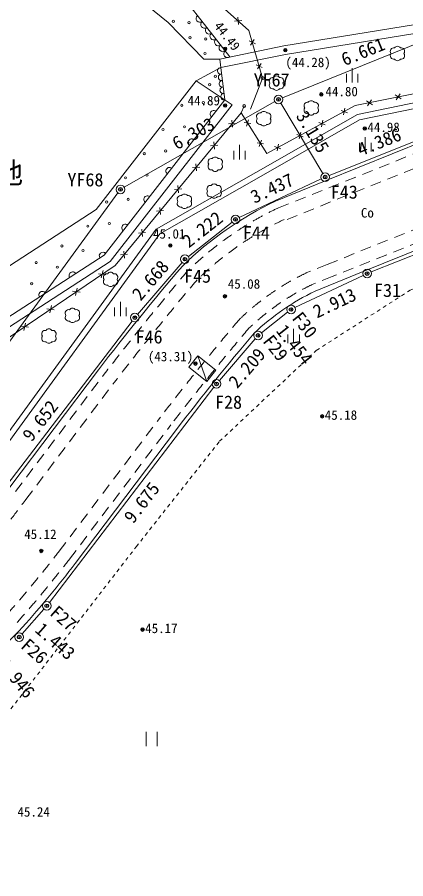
# Model space of a CAD drawing. Units: millimetres, scale not verified. Extents: x -29071210 to -28860960, y -117775216 to -117329466.
# Drawn here: x -28940226 to -28926767, y -117632966 to -117603138 of the extents above; entities that cross this region are included whole.
import ezdxf
from ezdxf.enums import TextEntityAlignment as Align

# ---------------------------------------------------------------- set-up
doc = ezdxf.new("R2010")
doc.units = ezdxf.units.MM
doc.header["$LTSCALE"] = 250
doc.header["$PDMODE"] = 32
doc.header["$PDSIZE"] = 125
doc.linetypes.add('USER4', pattern=[2.5, 1.5, -1])
doc.linetypes.add('USER8', pattern=[1, 0.5, -0.5])
for name, color, linetype, lineweight in [('S-SUV', 7, 'Continuous', 13), ('S-SUV-HTXT', 7, 'Continuous', 13), ('S-SUV-ROW', 7, 'Continuous', 15), ('S-SUV-SRVR', 3, 'Continuous', 13)]:
    doc.layers.add(name, color=color, linetype=linetype, lineweight=lineweight)
doc.layers.add('S-SUV-BMK', color=7, linetype='Continuous')
doc.styles.add('ＭＳ ゴシック', font='')
doc.styles.get('ＭＳ ゴシック').set_extended_font_data('MS Gothic')

# ---------------------------------------------------------------- blocks, each defined once
blk = doc.blocks.new('荒地')
at = {"color": 7, "linetype": 'Continuous', "lineweight": 13}
for p, q in [((-1, 0.25), (-1, -1.25)), ((0, -1.25), (0, 1.25)), ((1, 0.25), (1, -1.25))]:
    blk.add_line(p, q, dxfattribs=at)
blk = doc.blocks.new('植樹')
at = {"color": 7, "linetype": 'Continuous', "lineweight": 13}
for centre, radius, start, end in [((-0.5, 0.3), 0.5, 79.1621, 216.8699), ((-0.5, -0.3), 0.5, 143.1301, 280.8379), ((0, 0.5), 0.499, 35.631, 144.369), ((0.5, 0.3), 0.5, 323.1301, 100.8379), ((0, -0.5), 0.499, 215.631, 324.369), ((0.5, -0.3), 0.5, 259.1621, 36.8699)]:
    blk.add_arc(centre, radius, start, end, dxfattribs=at)
blk = doc.blocks.new('ﾌﾟﾛｯﾄﾏｰｸ-03_1')
at = {"color": 3, "linetype": 'Continuous', "lineweight": 25}
blk.add_circle((0, 0), 0.5, dxfattribs=at)
at = {"color": 3}
blk.add_point((0, 0), dxfattribs=at)
blk = doc.blocks.new('田')
at = {"color": 7, "linetype": 'Continuous', "lineweight": 13}
for p, q in [((-0.75, 1), (-0.75, -1)), ((0.75, -1), (0.75, 1))]:
    blk.add_line(p, q, dxfattribs=at)
blk = doc.blocks.new('ﾌﾟﾛｯﾄﾏｰｸ-03')
at = {"color": 7, "linetype": 'Continuous', "lineweight": 15}
blk.add_circle((0, 0), 0.5, dxfattribs=at)
at = {"color": 7}
blk.add_point((0, 0), dxfattribs=at)

msp = doc.modelspace()

# ---------------------------------------------------------------- linework, layer by layer
at = {"layer": 'S-SUV'}
for p, q in [((-28938929, -117597616), (-28932199, -117603595)), ((-28934462, -117602469), (-28932865, -117604513.4)), ((-28932697.7, -117603270.2), (-28932448.1, -117603255.5)), ((-28932580.3, -117603138), (-28932565.5, -117603387.6)), ((-28932199, -117603595), (-28931724, -117605245)), ((-28932186.2, -117603959), (-28931974.3, -117604056)), ((-28932016.3, -117603910.1), (-28932144.2, -117604104.9)), ((-28933212, -117604584), (-28933177.4, -117604883.1)), ((-28931948.7, -117604784), (-28931736.8, -117604881)), ((-28931778.8, -117604735.1), (-28931906.7, -117604929.9)), ((-28933177.4, -117604883.1), (-28934025, -117605344)), ((-28933177.4, -117604883.1), (-28933035.7, -117606000.6)), ((-28934025, -117605344), (-28937490, -117609799.7)), ((-28934025, -117605344), (-28932785, -117606167)), ((-28931724, -117605245), (-28932148.3, -117606317.3)), ((-28928514, -117606196), (-28924551, -117605402)), ((-28933035.7, -117606000.6), (-28937211.7, -117611370.6)), ((-28928123.6, -117606027.6), (-28927913.7, -117606165.9)), ((-28928088.8, -117606201), (-28927948.4, -117605992.5)), ((-28927132.8, -117605829.1), (-28926922.9, -117605967.4)), ((-28927098.1, -117606002.5), (-28926957.7, -117605794)), ((-28932785, -117606167), (-28937006.1, -117611594.9)), ((-28932469, -117606446), (-28932365, -117606213)), ((-28931585, -117607859), (-28928514, -117606196)), ((-28929007.8, -117606362.9), (-28928787.9, -117606444.9)), ((-28928923.6, -117606518.3), (-28928872.1, -117606289.4)), ((-28936837, -117611734), (-28932469, -117606446)), ((-28932469, -117606446), (-28931585, -117607859)), ((-28932904.3, -117606834.2), (-28932657.7, -117606813.2)), ((-28932768, -117606946.8), (-28932794, -117606700.7)), ((-28932362, -117606783.7), (-28932134, -117606814.8)), ((-28932212.1, -117606689.9), (-28932283.9, -117606908.6)), ((-28929775.6, -117606778.6), (-28929555.7, -117606860.6)), ((-28929691.4, -117606934.1), (-28929639.9, -117606705.2)), ((-28930543.3, -117607194.4), (-28930323.4, -117607276.4)), ((-28930459.1, -117607349.8), (-28930407.6, -117607120.9)), ((-28929522, -117608795), (-28925387, -117607117)), ((-28933392, -117607702.2), (-28933418, -117607456.1)), ((-28931920, -117607490.2), (-28931692, -117607521.3)), ((-28931770.1, -117607396.4), (-28931841.9, -117607615.1)), ((-28931226.9, -117607765.6), (-28931175.4, -117607536.7)), ((-28933528.3, -117607589.6), (-28933281.7, -117607568.7)), ((-28931311.1, -117607610.1), (-28931091.2, -117607692.1)), ((-28934152.3, -117608345.1), (-28933905.7, -117608324.1)), ((-28934016, -117608457.6), (-28934042, -117608211.5)), ((-28934640, -117609213.1), (-28934666, -117608966.9)), ((-28929522, -117608795), (-28931279.1, -117609508)), ((-28934776.3, -117609100.5), (-28934529.7, -117609079.5)), ((-28935400.3, -117609855.9), (-28935153.7, -117609834.9)), ((-28935264, -117609968.5), (-28935290, -117609722.4)), ((-28935888, -117610723.9), (-28935914, -117610477.8)), ((-28928243.5, -117611945.5), (-28924145.4, -117610282.4)), ((-28936024.3, -117610611.3), (-28935777.7, -117610590.4)), ((-28936648.3, -117611366.8), (-28936401.7, -117611345.8)), ((-28936512, -117611479.3), (-28936538, -117611233.2)), ((-28941305, -117614763), (-28936837, -117611734)), ((-28937412.4, -117612017.3), (-28937155.2, -117612056.5)), ((-28937313.2, -117612163.6), (-28937254.4, -117611910.2)), ((-28928243.5, -117611945.5), (-28929909.3, -117612621.5)), ((-28938306, -117612623.1), (-28938048.8, -117612662.3)), ((-28938206.8, -117612769.4), (-28938148, -117612516)), ((-28939100.4, -117613375.2), (-28939041.6, -117613121.8)), ((-28939199.6, -117613228.9), (-28938942.4, -117613268.1)), ((-28939994, -117613981), (-28939935.2, -117613727.6)), ((-28940093.2, -117613834.7), (-28939836, -117613873.9)), ((-28933967.8, -117614859.6), (-28934282.4, -117615248.2)), ((-28933346, -117615362.9), (-28933967.8, -117614859.6)), ((-28933967.8, -117614859.6), (-28933660.6, -117615751.5)), ((-28934282.4, -117615248.2), (-28933660.6, -117615751.5)), ((-28940485.3, -117619412.6), (-28937413, -117615344)), ((-28933660.6, -117615751.5), (-28933346, -117615362.9)), ((-28938215.8, -117622049.3), (-28934709.9, -117617406.5))]:
    msp.add_line(p, q, dxfattribs=at)
at = {"layer": 'S-SUV', "linetype": 'USER4'}
for p, q in [((-28931172.9, -117609734.3), (-28918541, -117604703)), ((-28918348, -117605120), (-28931009, -117610190)), ((-28929484.6, -117611693.7), (-28916152, -117606380)), ((-28916396, -117606965), (-28929315.4, -117612110.6)), ((-28929484.6, -117611693.7), (-28930192.7, -117611981)), ((-28929315.4, -117612110.6), (-28930010.6, -117612392.8)), ((-28940285, -117619562.3), (-28937214.2, -117615495.6)), ((-28939924.6, -117619831.8), (-28936856.5, -117615768.6)), ((-28938772.5, -117621624.9), (-28935266.4, -117616981.8)), ((-28938414.7, -117621897.8), (-28934908.7, -117617254.8))]:
    msp.add_line(p, q, dxfattribs=at)
at = {"layer": 'S-SUV'}
for points in [[(-28933212, -117604584), (-28933763, -117604589), (-28935002, -117603324), (-28937907, -117600949)], [(-28915746.9, -117602254.8), (-28916734, -117601855), (-28916950, -117601847), (-28930990, -117604132), (-28933212, -117604584)], [(-28916036.9, -117602461), (-28916797.8, -117602152.8), (-28916931.3, -117602147.9), (-28930936, -117604427.2), (-28933177.4, -117604883.1)], [(-28943662, -117621766), (-28941361, -117618640), (-28935418, -117610480), (-28931958, -117608517), (-28928438, -117606506), (-28924521, -117605701)], [(-28943745.3, -117622216.5), (-28941199.6, -117618758.2), (-28935281.8, -117610632.6), (-28931859, -117608690.8), (-28928366.5, -117606695.5), (-28924480.7, -117605896.9)], [(-28937490, -117609799.7), (-28942589, -117613098), (-28948000, -117616023), (-28951435, -117616921)], [(-28937211.7, -117611370.6), (-28942201, -117614598), (-28947612, -117617523), (-28951047, -117618421)], [(-28937006.1, -117611594.9), (-28942048, -117614856.3), (-28947501.1, -117617804.1), (-28950971.9, -117618711.4)]]:
    msp.add_lwpolyline(points, dxfattribs=at)
at = {"layer": 'S-SUV', "linetype": 'USER8'}
msp.add_lwpolyline([(-28942330, -117632966), (-28942502, -117630066), (-28942437, -117629080), (-28940595, -117627281), (-28936104, -117621469), (-28933217, -117617820), (-28929865, -117614674), (-28926615, -117612588), (-28924681, -117611736), (-28922493, -117611074), (-28914893, -117609527), (-28914562, -117609605), (-28914307, -117609932)], dxfattribs=at)
at = {"layer": 'S-SUV'}
for centre, radius in [((-28934819.3, -117603278.6), 37.5), ((-28934274, -117603323.5), 37.5), ((-28934240.7, -117603846.2), 37.5), ((-28933695.4, -117603891.1), 37.5), ((-28933722.1, -117604391.8), 37.5), ((-28933361.2, -117605182.4), 37.5), ((-28933560.9, -117605475.3), 37.5), ((-28931724, -117605245), 50), ((-28933779.7, -117606093.6), 37.5), ((-28934523.9, -117606186.7), 37.5), ((-28932365, -117606213), 50), ((-28934430.9, -117606930.9), 37.5), ((-28935175.1, -117607024), 37.5), ((-28935826.2, -117607861.2), 37.5), ((-28935082, -117607768.2), 37.5), ((-28936477.3, -117608698.5), 37.5), ((-28935733.1, -117608605.4), 37.5), ((-28937128.4, -117609535.8), 37.5), ((-28936384.2, -117609442.7), 37.5), ((-28937035.3, -117610280), 37.5), ((-28937779.5, -117610373.1), 37.5), ((-28938678.2, -117611056), 37.5), ((-28937944.9, -117611213.2), 37.5), ((-28939568.8, -117611632.1), 37.5), ((-28938835.5, -117611789.3), 37.5), ((-28939726, -117612365.4), 37.5)]:
    msp.add_circle(centre, radius, dxfattribs=at)
for centre, radius, start, end in [((-28933899.2, -117603181.6), 129.8, 130.11616, 305.87635), ((-28933739.5, -117603386), 129.8, 130.11616, 305.87635), ((-28933579.8, -117603590.5), 129.8, 130.11616, 305.87635), ((-28933420.1, -117603794.9), 129.8, 130.11616, 305.87635), ((-28933260.4, -117603999.3), 129.8, 130.11616, 305.87635), ((-28933100.7, -117604203.8), 129.8, 130.11616, 305.87635), ((-28932941, -117604408.2), 129.8, 130.11616, 305.87635), ((-28933174.9, -117604996.3), 113.3, 91.2794, 283.18086), ((-28933146.6, -117605219.8), 113.3, 91.2794, 283.18086), ((-28933118.2, -117605443.4), 113.3, 91.2794, 283.18086), ((-28933089.8, -117605666.9), 113.3, 91.2794, 283.18086), ((-28933061.5, -117605890.4), 113.3, 91.2794, 283.18086), ((-28933418.7, -117606492.6), 124.7, 51.99208, 232.26631), ((-28934184.2, -117607477), 124.7, 51.99208, 232.26631), ((-28934949.7, -117608461.4), 124.7, 51.99208, 232.26631), ((-28935715.2, -117609445.8), 124.7, 51.99208, 232.26631), ((-28926312.4, -117620088.8), 11688.5, 115.14566, 134.50709), ((-28936480.7, -117610430.2), 124.7, 51.99208, 232.26631), ((-28937260.4, -117611400.1), 123.7, 42.66037, 213.67331), ((-28938305.9, -117612078), 124.7, 32.7601, 213.03434), ((-28860594.2, -117674558.5), 96992.2, 139.64425, 142.37376), ((-28926312.4, -117620088.8), 8288.5, 115.7193, 133.53355), ((-28939352.9, -117612755.3), 124.7, 32.7601, 213.03434), ((-28860594.2, -117674558.5), 93592.2, 139.74482, 142.36352), ((-28970920.2, -117596882.2), 41266.9, 318.44163, 322.42055), ((-28947744.9, -117617095.6), 10519, 301.33873, 317.08622)]:
    msp.add_arc(centre, radius, start, end, dxfattribs=at)
at = {"layer": 'S-SUV', "linetype": 'USER4'}
for centre, radius, start, end in [((-28926312.4, -117620088.8), 11438.5, 115.14566, 134.45118), ((-28926312.4, -117620088.8), 10988.5, 115.14566, 134.34558), ((-28860594.2, -117674558.5), 96742.2, 139.65093, 142.37303), ((-28926312.4, -117620088.8), 8988.5, 115.57497, 133.78009), ((-28860594.2, -117674558.5), 96292.2, 139.66319, 142.3717), ((-28926312.4, -117620088.8), 8538.5, 115.66572, 133.62519), ((-28860594.2, -117674558.5), 94292.2, 139.72217, 142.36567), ((-28860594.2, -117674558.5), 93842.2, 139.7366, 142.36429), ((-28970920.2, -117596882.2), 38566.9, 318.49179, 323.48329), ((-28970920.2, -117596882.2), 40566.9, 318.45347, 322.41607), ((-28970920.2, -117596882.2), 41016.9, 318.44578, 322.41897)]:
    msp.add_arc(centre, radius, start, end, dxfattribs=at)
at = {"layer": 'S-SUV-ROW'}
for p, q in [((-28925138.4, -117603535.9), (-28931033, -117605927)), ((-28931302.4, -117606057.5), (-28936520.6, -117609024.4)), ((-28931094.8, -117606112), (-28929636.5, -117608543.4)), ((-28929420, -117608616.4), (-28925624, -117607101.6)), ((-28932532.4, -117610075.4), (-28929694.9, -117608736)), ((-28936739.5, -117609219.7), (-28944878.1, -117620363.9)), ((-28934297.2, -117611420.5), (-28932785.9, -117610232.1)), ((-28924252.9, -117610474.6), (-28927966.7, -117611956.7)), ((-28936054.4, -117613424.9), (-28934512.8, -117611627.1)), ((-28928241.7, -117612076.3), (-28930605.6, -117613192.2)), ((-28930859.2, -117613348.9), (-28931765.8, -117614061.8)), ((-28941926.6, -117621084.7), (-28936243.2, -117613657.9)), ((-28931981.4, -117614268.4), (-28933224.5, -117615718.1)), ((-28933413.3, -117615951.1), (-28939110.9, -117623396.7)), ((-28939301.3, -117623628.3), (-28940058.3, -117624485.7))]:
    msp.add_line(p, q, dxfattribs=at)

# ---------------------------------------------------------------- block references
at = {"layer": 'S-SUV'}
for name, p, xscale, yscale in [('植樹', (-28927055, -117604394), 250, 250), ('植樹', (-28931245, -117605420), 250, 250), ('荒地', (-28928623, -117605151.5), 200, 200), ('植樹', (-28930041, -117606278), 250, 250), ('植樹', (-28931687, -117606650), 250, 250), ('荒地', (-28932527.2, -117607809.2), 200, 200), ('荒地', (-28928167.6, -117607536.5), 200, 200), ('植樹', (-28933367, -117608227), 250, 250), ('植樹', (-28933405, -117609158), 250, 250), ('植樹', (-28934434, -117609512), 250, 250), ('植樹', (-28936990, -117612216), 250, 250), ('植樹', (-28938315, -117613461), 250, 250), ('荒地', (-28936651.4, -117613237.5), 200, 200), ('植樹', (-28939127, -117614178), 250, 250), ('荒地', (-28930653, -117614174.8), 200, 200), ('田', (-28935566.4, -117628128.7), 250, 250)]:
    msp.add_blockref(name, p, dxfattribs=dict(at, xscale=xscale, yscale=yscale))
at = {"layer": 'S-SUV-BMK', "xscale": 300, "yscale": 300}
for p in [(-28931172, -117605983.4), (-28929559.3, -117608672), (-28936651, -117609098.5), (-28932668, -117610139.4), (-28934415.1, -117611513.2), (-28928106.1, -117612012.3), (-28930741.3, -117613256.2), (-28936152, -117613538.8), (-28931883.7, -117614154.5), (-28933322.1, -117615831.9), (-28939202.1, -117623515.8), (-28940157.5, -117624598.2)]:
    msp.add_blockref('ﾌﾟﾛｯﾄﾏｰｸ-03', p, dxfattribs=at)
at = {"layer": 'S-SUV-SRVR', "xscale": 75, "yscale": 75}
for p in [(-28933023.7, -117604235.3), (-28930940.2, -117604277.9), (-28929693.6, -117605809.9), (-28933025.4, -117606192.9), (-28928187.4, -117606990.7), (-28934923.6, -117611040.8), (-28933033, -117612800), (-28934052.5, -117615128.3), (-28929663.5, -117616953.8), (-28939391, -117621617), (-28935884.2, -117624338.7)]:
    msp.add_blockref('ﾌﾟﾛｯﾄﾏｰｸ-03_1', p, dxfattribs=at)

# ---------------------------------------------------------------- texts
at = {"layer": 'S-SUV-BMK', "style": 'ＭＳ ゴシック'}
for s, p in [('YF67', (-28932039.3, -117605077.3)), ('YF68', (-28938486.6, -117608536)), ('F43', (-28929365.7, -117608960.8)), ('F44', (-28932410.2, -117610371.1)), ('F45', (-28934447.4, -117611871)), ('F31', (-28927865.8, -117612363.5)), ('F46', (-28936126.3, -117613975.3)), ('F28', (-28933372.8, -117616236.3))]:
    msp.add_text(s, height=458.2, dxfattribs=at).set_placement(p, align=Align.TOP_LEFT)
for s, rotation, p in [('F30', 308.179, (-28930372.1, -117613283.9)), ('F29', 308.179, (-28931383.2, -117614079)), ('F27', 318.561, (-28938824.8, -117623466.2)), ('F26', 318.561, (-28939830.4, -117624605.4))]:
    msp.add_text(s, height=458.2, rotation=rotation, dxfattribs=at).set_placement(p, align=Align.TOP_LEFT)
at = {"layer": 'S-SUV-HTXT', "style": 'ＭＳ ゴシック'}
for s, rotation, p in [('6.661', 22.079, (-28928250.1, -117604326.1)), ('6.303', 29.621, (-28934127.8, -117607160.6)), ('3.135', 300.957, (-28929990.5, -117607102.6)), ('4.386', 21.755, (-28927684.2, -117607452.6)), ('3.437', 25.269, (-28931400.5, -117609057.3)), ('2.222', 38.179, (-28933812, -117610482.4)), ('2.668', 49.387, (-28935615.7, -117612241.2)), ('2.913', 25.269, (-28929236.9, -117613029.9)), ('1.454', 308.179, (-28930620.3, -117614472.9)), ('2.209', 49.387, (-28932270.8, -117615278)), ('9.652', 52.575, (-28939432.3, -117617105.4)), ('9.675', 52.576, (-28935914.6, -117619939.8)), ('1.443', 318.561, (-28938906.7, -117624739.5)), ('1.946', 309.63, (-28940249.7, -117626013.5))]:
    msp.add_text(s, height=458.2, rotation=rotation, dxfattribs=at).set_placement(p, align=Align.MIDDLE_CENTER)
msp.add_text('地\u3000\u3000目 : 学校用地', height=733.1, dxfattribs=at).set_placement((-28949518.7, -117609120), align=Align.BOTTOM_LEFT)
msp.add_text('Co', height=329.9, dxfattribs=at).set_placement((-28928095.9, -117609909.8), align=Align.MIDDLE_CENTER)
at = {"layer": 'S-SUV-SRVR', "style": 'ＭＳ ゴシック'}
msp.add_text('44.49', height=329.9, rotation=307.996, dxfattribs=at).set_placement((-28933505.1, -117603511.9), align=Align.BOTTOM_LEFT)
for s, p in [('(44.28)', (-28930151.3, -117604964.1)), ('(43.31)', (-28934914.8, -117615149.1))]:
    msp.add_text(s, height=329.9, dxfattribs=at).set_placement(p, align=Align.BOTTOM_CENTER)
for s, p in [('44.80', (-28929548.2, -117605973)), ('44.89', (-28934324.3, -117606288.7)), ('44.98', (-28928096.5, -117607210.9)), ('45.01', (-28935520.9, -117610900.4)), ('45.08', (-28932931.9, -117612635.5)), ('45.18', (-28929572.7, -117617174)), ('45.12', (-28939984.2, -117621301.2)), ('45.17', (-28935793.3, -117624558.9)), ('45.24', (-28940217.7, -117630912.6))]:
    msp.add_text(s, height=329.9, dxfattribs=at).set_placement(p, align=Align.BOTTOM_LEFT)

doc.saveas('drawing.dxf')
